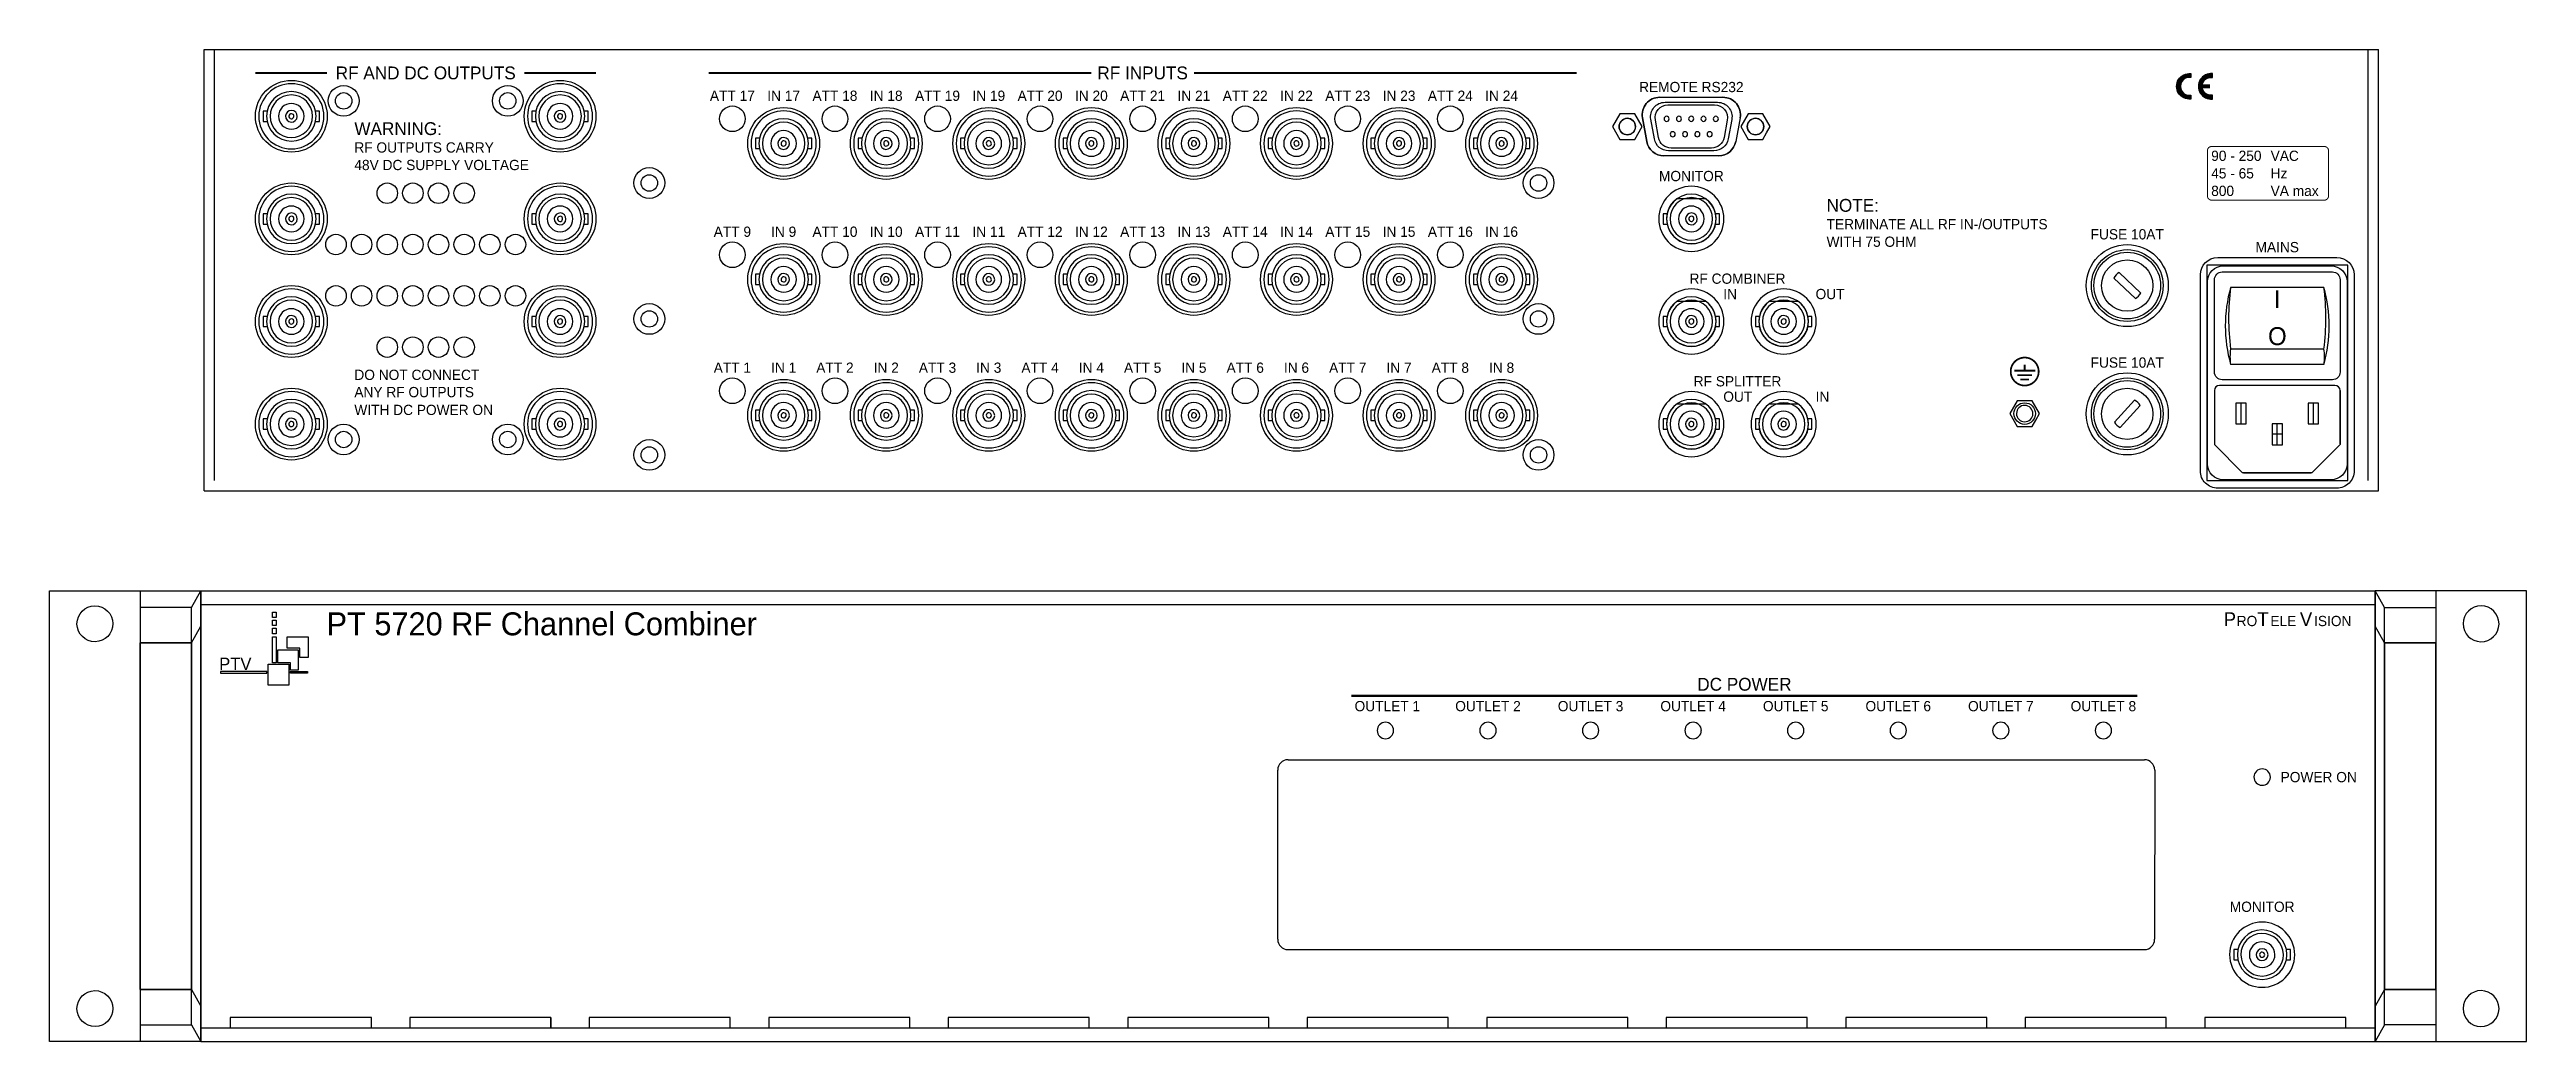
# Model space of a CAD drawing. Extents: x 13 to 496, y 72 to 265.
import ezdxf
from ezdxf.enums import TextEntityAlignment as Align

# ---------------------------------------------------------------- set-up
doc = ezdxf.new("R2010")
doc.units = 0
for name, color, linetype in [('115-1BLUE', 5, 'CONTINUOUS'), ('115-1GREEN', 3, 'CONTINUOUS'), ('115-1RED', 1, 'CONTINUOUS'), ('115-1T', 7, 'CONTINUOUS'), ('KOMPONENT', 10, 'CONTINUOUS')]:
    doc.layers.add(name, color=color, linetype=linetype)

# ---------------------------------------------------------------- blocks, each defined once
blk = doc.blocks.new('60')
at = {"layer": 'KOMPONENT', "color": 0}
for p, q in [((1.443411031432561, -2.499994975517467), (2.886786704406575, 5.024482533144692e-06)), ((23.55665968548442, 2.500005024482533), (22.11328401251035, 5.024482533144692e-06)), ((22.11328401251035, 5.024482533144692e-06), (23.55665968548442, -2.499994975517467)), ((23.55665968548442, -2.499994975517467), (26.44341103143256, -2.499994975517467)), ((26.44341103143256, -2.499994975517467), (27.16313031693198, -1.253404605845191))]:
    blk.add_line(p, q, dxfattribs=at)
for points in [[(12.48977228153871, 5.700005024482522), (18.66363012243335, 5.700005024482522, -0.4688453271497682), (22.00694255846736, 1.681731658518601), (21.15627199212088, -2.918268341481422, -0.3616137540369309), (17.81295955608687, -5.699994975517484), (7.143038738286805, -5.699994975517455, -0.3630148289364383), (3.796704425363771, -2.901698113413431), (2.969580122919638, 1.698301886586563, -0.4673354665998768), (6.315914435842615, 5.700005024482522)], [(6.315914435842615, 5.700005024482522), (12.48977227913798, 5.700005024482522, -0.4688453271497682)], [(12.48876536660754, 4.725005024482499), (17.60656857874227, 4.725005024482527, -0.4688453271497682), (20.37799862440204, 1.394067892170312), (19.67283749703591, -2.419090002566548, -0.3616137540369309), (16.90140745137614, -4.72499497551749), (8.056604668199725, -4.724994975517461, -0.3630148289364383), (5.282669645645115, -2.405354155615441), (4.59702713177694, 1.407803739121391, -0.4673354665998768), (7.370962154331551, 4.725005024482527)], [(12.48822318289928, 4.200005024482522), (17.03738159367782, 4.200005024482522, -0.4688453271497682), (19.50087496759761, 1.239172017982796), (18.87406507660552, -2.150301666227747, -0.3616137540369309), (16.41057170268567, -4.199994975517484), (8.548524784306721, -4.199994975517455, -0.3630148289364383), (6.082804764258128, -2.138092024493446), (5.473344751930881, 1.251381659717083, -0.4673354665998768), (7.939064771979417, 4.200005024482522)], [(7.370962154331551, 4.725005024482527), (12.48876536653688, 4.725005024482527, -0.4688453271497682)], [(7.939064771979417, 4.200005024482522), (12.48822318282868, 4.200005024482522, -0.4688453271497682)]]:
    blk.add_lwpolyline(points, format="xyb", dxfattribs=at)
for points in [[(2.886786704406575, 5.024482533144692e-06), (1.443411031432561, 2.500005024482533), (-1.443340314515581, 2.500005024482533), (-2.886715987489652, 5.024482533144692e-06), (-1.443340314515581, -2.499994975517467), (1.443411031432561, -2.499994975517467)], [(27.16313031693198, -1.253404605845191), (27.88678670440663, 5.024482533144692e-06), (26.44341103143256, 2.500005024482533), (23.55665968548442, 2.500005024482533)]]:
    blk.add_lwpolyline(points, dxfattribs=at)
for centre, radius, start, end in [((3.535845849000907e-05, 5.024482533144692e-06), 1.6, 0.6992522961741189, 0.6443296992210837), ((7.665934477682129, 1.500005024482533), 0.5, 0.1639637130469114, 359.1426431083837), ((10.06593447768216, 1.500005024482533), 0.5, 0.1639637130469114, 359.1426431083837), ((12.4659344776822, 1.500005024482533), 0.5, 0.1639637130469114, 359.1426431083837), ((12.46593447768214, 1.500005024482533), 0.5, 0.1639637130469114, 359.1426431083837), ((14.86593447768223, 1.500005024482533), 0.5, 0.1639637130469114, 359.1426431083837), ((14.86593447768212, 1.500005024482533), 0.5, 0.1639637130469114, 359.1426431083837), ((17.26593447768221, 1.500005024482533), 0.5, 0.1639637130469114, 359.1426431083837), ((17.26593447768209, 1.500005024482533), 0.5, 0.1639637130469114, 359.1426431083837), ((25.00003535845849, 5.024482533144692e-06), 1.6, 0.6992522961741189, 0.6443296992216789), ((8.865934477682117, -1.499994975517467), 0.5, 0.1639637130469114, 359.1426431083837), ((11.26593447768221, -1.499994975517467), 0.5, 0.1639637130469114, 359.1426431083837), ((11.26593447768209, -1.499994975517467), 0.5, 0.1639637130469114, 359.1426431083837), ((13.66593447768219, -1.499994975517467), 0.5, 0.1639637130469114, 359.1426431083837), ((13.66593447768213, -1.499994975517467), 0.5, 0.1639637130469114, 359.1426431083837), ((16.06593447768216, -1.499994975517467), 0.5, 0.1639637130469114, 359.1426431083837), ((16.06593447768216, -1.499994975517467), 0.5, 0.1639637130469114, 359.1426431083837), ((25.00003535845849, 5.024482533144692e-06), 1.6, 356.4422562830071, 357.6700996115354)]:
    blk.add_arc(centre, radius, start, end, dxfattribs=at)
blk = doc.blocks.new('48')
at = {"layer": 'KOMPONENT', "color": 0, "linetype": 'CONTINUOUS'}
for points in [[(-4.720215152225961, 1.000006246482741), (-5.499979458958052, 1.000006246482741), (-5.499979458958052, -0.9999937535172592)], [(4.720256234309858, -0.9999937535172592), (5.500020541041948, -0.9999937535172592), (5.500020541041948, 1.000006246482741), (4.720256234309858, 1.000006246482741)], [(-5.499979458958052, -0.9999937535172592), (-4.720215152225961, -0.9999937535172592)]]:
    blk.add_lwpolyline(points, dxfattribs=at)
at = {"layer": 'KOMPONENT', "color": 0}
blk.add_arc((2.054104194826323e-05, 6.246482740834836e-06), 6.349999999999994, 359.9999999999999, 359.9874635696701, dxfattribs=at)
at = {"layer": 'KOMPONENT', "color": 0, "linetype": 'CONTINUOUS'}
for radius, start, end in [(4.825, 0.05126037464670877, 0.0324289403692283), (4.15, 0.05959790825942011, 0.03692057173904992), (2.5, 0.09893255903123403, 0.06316830215698585), (1.15, 357.4853922605758, 357.3277282792721), (0.5, 353.8139221144983, 353.2876226028122)]:
    blk.add_arc((2.054104194826323e-05, 6.246482740834836e-06), radius, start, end, dxfattribs=at)
blk = doc.blocks.new('22')
at = {"layer": 'KOMPONENT', "color": 0}
for p, q in [((11.79999999999998, 43.90000000000001), (-2.842170943040401e-14, 43.90000000000001)), ((2.842170943040401e-14, -43.90000000000003), (-2.842170943040401e-14, 43.90000000000001)), ((-2.842170943040401e-14, 43.90000000000001), (2.842170943040401e-14, -43.90000000000003)), ((11.79999999999998, 43.90000000000001), (11.80000000000004, -43.90000000000003)), ((29.49999999999997, 43.90000000000001), (11.79999999999998, 43.90000000000001)), ((29.49999999999991, -43.90000000000003), (29.49999999999997, 43.90000000000001)), ((1.799999999999983, 40.65000000000001), (11.79999999999998, 40.65000000000001)), ((1.80000000000004, -40.65000000000003), (1.799999999999983, 40.65000000000001)), ((11.79999999999998, 40.65000000000001), (11.80000000000004, -40.65000000000003)), ((1.799999999999983, 33.80000000000004), (11.79999999999998, 33.80000000000004)), ((1.80000000000004, -33.80000000000004), (1.799999999999983, 33.80000000000004)), ((11.79999999999998, 33.80000000000004), (11.80000000000004, -33.80000000000004)), ((11.80000000000004, -33.80000000000004), (1.80000000000004, -33.80000000000004)), ((11.80000000000004, -40.65000000000003), (1.80000000000004, -40.65000000000003)), ((-8.526512829121202e-14, -43.90000000000003), (11.79999999999993, -43.90000000000003)), ((11.79999999999993, -43.90000000000003), (29.49999999999991, -43.90000000000003))]:
    blk.add_line(p, q, dxfattribs=at)
for points in [[(1.799999999999983, 40.65000000000001), (-2.842170943040401e-14, 43.90000000000001)], [(1.799999999999983, 33.80000000000004), (-2.842170943040401e-14, 37.05000000000004)], [(1.80000000000004, -33.8000000000001), (2.842170943040401e-14, -37.0500000000001)], [(1.80000000000004, -40.65000000000003), (2.842170943040401e-14, -43.90000000000003)]]:
    blk.add_lwpolyline(points, dxfattribs=at)
blk.add_lwpolyline([(1.80000000000004, -33.8000000000001), (11.79999999999999, -33.8000000000001), (11.79999999999999, 33.80000000000004), (1.80000000000004, 33.80000000000004)], close=True, dxfattribs=at)
for centre in [(20.64999999999995, 37.50000000000009), (20.64999999999989, -37.5)]:
    blk.add_arc(centre, 3.5, 2.175946667623126e-13, 359.0977788384699, dxfattribs=at)

msp = doc.modelspace()

# ---------------------------------------------------------------- linework, layer by layer
at = {"layer": '115-1BLUE', "color": 0, "linetype": 'CONTINUOUS'}
msp.add_lwpolyline([(59.43549733119946, 150.4760531431623), (63.52002399786613, 150.4760531431623), (63.52002399786613, 146.4133764764956), (61.89971066453281, 146.4133764764956), (61.89971066453281, 148.2312631431623), (59.4350506645328, 148.2312631431623), (59.43549733119946, 150.4760531431623)], close=True, dxfattribs=at)
at = {"layer": '115-1GREEN', "color": 0, "linetype": 'CONTINUOUS'}
msp.add_lwpolyline([(57.6038706645328, 147.9298731431623), (61.59993399786612, 147.9298731431623), (61.59993399786612, 143.9718264764956), (60.05847733119948, 143.9718264764956), (60.05847733119948, 145.4010531431623), (57.60345066453279, 145.4010531431623), (57.6038706645328, 147.9298731431623)], close=True, dxfattribs=at)
at = {"layer": '115-1RED', "color": 0, "linetype": 'CONTINUOUS'}
msp.add_lwpolyline([(55.74272733119947, 145.0982564764956), (59.75782066453281, 145.0982564764956), (59.75782066453281, 141.045109809829), (55.74272733119947, 141.045109809829), (55.74272733119947, 145.0982564764956)], close=True, dxfattribs=at)
at = {"layer": '115-1T', "color": 0}
for points, const_width in [([(53.25242054104194, 260.3610168538847), (67.2236777566914, 260.3610168538847)], 0.4), ([(105.6808757508052, 260.3610168538847), (119.6524205410419, 260.3610168538846)], 0.4), ([(141.6433119975771, 260.3610168538846), (216.2522356716673, 260.3610168538846)], 0.4), ([(310.8615290845067, 260.3610168538846), (236.2526054104165, 260.3610168538846)], 0.4), ([(432.49318530765, 257.7423517193766), (434.36818530765, 257.7423517193766)], 0.7500000000000002), ([(398.2524698755052, 202.3261725015568), (398.2524698755052, 203.524547870743)], 0.340859882388008), ([(396.2073105811771, 202.3261725015568), (400.2976291698333, 202.3261725015568)], 0.340859882388008), ([(396.7960098740575, 201.4740227955868), (399.7089298769529, 201.4740227955868)], 0.340859882388008), ([(397.3943064223505, 200.6218730896168), (399.11063332866, 200.6218730896168)], 0.340859882388008), ([(266.9671455298785, 138.9602832125623), (420.2270354266668, 138.9602832125623)], 0.4)]:
    msp.add_lwpolyline(points, dxfattribs=dict(at, const_width=const_width))
for points, const_width in [([(430.58068530765, 259.8567000232282, 1.105541596785134), (430.58068530765, 255.6280034155251, 1.105541596785134)], 0.76), ([(434.83068530765, 259.8567000232282, 1.105541596785134), (434.83068530765, 255.6280034155251, 1.105541596785134)], 0.76), ([(457.4974462833615, 245.215807273475), (457.4974462833615, 236.3678366957091, -0.4142135623730951), (456.6974462833615, 235.5678366957091), (434.6887959359738, 235.5678366957091, -0.4142135623730963), (433.8887959359738, 236.3678366957091), (433.8887959359738, 245.215807273475, -0.4142135623730944), (434.6887959359739, 246.015807273475), (456.6974462833615, 246.015807273475, -0.4142135623730951), (457.4974462833615, 245.215807273475)], 0.2), ([(400.9793489346093, 202.1582526929934, 738.7061684084106), (400.9793089575521, 202.1434870706969, 738.7061684084106)], 0.340859882388008)]:
    msp.add_lwpolyline(points, format="xyb", dxfattribs=dict(at, const_width=const_width))
for points in [[(430.61818530765, 255.2548831266101, -1.105541596785134), (430.61818530765, 260.2298203121432), (430.61818530765, 259.4744025269455, 1.154700538379252), (430.61818530765, 256.0103009118078)], [(434.86818530765, 256.0103009118078, -1.154700538379253), (434.86818530765, 259.4744025269455), (434.86818530765, 260.2298203121432, 1.105541596785134), (434.86818530765, 255.2548831266101)]]:
    msp.add_lwpolyline(points, format="xyb", close=True, dxfattribs=at)
at = {"layer": '115-1T', "color": 0, "linetype": 'CONTINUOUS'}
for points in [[(56.59805733119946, 155.2849364764957), (57.29535399786614, 155.2849364764957), (57.29535399786614, 154.245329809829), (56.59805733119946, 154.245329809829), (56.59805733119946, 155.2849364764957)], [(56.59805733119946, 153.702549809829), (57.30212399786614, 153.702549809829), (57.30212399786614, 152.694019809829), (56.59805733119946, 152.694019809829), (56.59805733119946, 153.702549809829)], [(56.59805733119946, 152.113639809829), (57.30212399786614, 152.113639809829), (57.30212399786614, 151.067049809829), (56.59805733119946, 151.067049809829), (56.59805733119946, 152.113639809829)], [(56.59805733119946, 150.4760531431623), (57.30212399786614, 150.4760531431623), (57.30212399786614, 145.399949809829), (56.59805733119946, 145.399949809829), (56.59805733119946, 150.4760531431623)], [(55.43994733119947, 143.6682964764956), (46.42940733119946, 143.6682964764956), (46.42940733119946, 143.3501864764956), (55.43994733119947, 143.3501864764956)], [(60.05203399786615, 143.6682964764956), (63.42027399786614, 143.6682964764956), (63.42027399786614, 143.3501864764956), (60.05615399786614, 143.3501864764956)]]:
    msp.add_lwpolyline(points, close=True, dxfattribs=at)
at = {"layer": 'KOMPONENT', "color": 0}
for p, q in [((43.25242054104194, 264.9111062464828), (467.252420541042, 264.9111062464828)), ((43.25242054104194, 178.9111062464828), (43.25242054104194, 264.9111062464828)), ((45.25242054104194, 180.9111062464828), (45.25242054104194, 264.9111062464828)), ((465.252420541042, 180.9111062464828), (465.252420541042, 264.9111062464828)), ((467.252420541042, 178.9111062464828), (467.252420541042, 264.9111062464828)), ((323.7263369725889, 251.6079864160446), (324.5534612750329, 247.0079864160447)), ((327.0726712855118, 255.6096895539406), (339.4203869721026, 255.6096895539406)), ((342.7636994081366, 251.5914161879766), (341.9130288417902, 246.9914161879767)), ((338.5697164057561, 244.2096895539406), (327.899795587956, 244.2096895539406)), ((330.4381710851479, 235.8624062464827), (336.066669996936, 235.8624062464827)), ((461.2524205410419, 222.9124062464828), (433.7524205410419, 222.9124062464828)), ((433.7524205410419, 222.9124062464828), (433.7524205410419, 180.9124062464828)), ((461.2524205410419, 180.9124062464828), (461.2524205410419, 222.9124062464828)), ((330.4381710851479, 215.8624062464827), (336.066669996936, 215.8624062464827)), ((348.4381710851479, 215.8624062464827), (354.066669996936, 215.8624062464827)), ((456.6024205410419, 203.5515008966885), (438.4024205410419, 203.5515008966885)), ((435.252420541042, 198.4432704440136), (435.2524205410421, 188.0584967814621)), ((458.7441900883672, 199.4515008966885), (436.2606509937169, 199.4515008966886)), ((458.7441900883672, 199.4515008966885), (436.2606509937169, 199.4515008966885)), ((459.7524205410421, 198.4432704440136), (459.7524205410421, 187.9124062464827)), ((459.7524205410421, 188.0584967814621), (459.7524205410421, 198.4432704440136)), ((330.4381710851479, 195.8624062464827), (336.066669996936, 195.8624062464827)), ((348.4381710851479, 195.8624062464827), (354.066669996936, 195.8624062464827)), ((396.8090942025327, 196.4635365975593), (395.3657185295586, 193.9635365975593)), ((395.3657185295586, 193.9635365975593), (396.8090942025327, 191.4635365975593)), ((441.4530378249926, 195.9731058349601), (439.4365769196428, 195.9731058349601)), ((439.4365769196428, 195.9731058349601), (439.4365769196428, 191.9401840242605)), ((441.4530378249926, 191.9401840242605), (441.4530378249926, 195.9731058349601)), ((455.5682641624412, 195.9731058349601), (453.5518032570914, 195.9731058349601)), ((453.5518032570914, 195.9731058349601), (453.5518032570914, 191.9401840242605)), ((455.5682641624412, 191.9401840242605), (455.5682641624412, 195.9731058349601)), ((396.8090942025327, 191.4635365975593), (399.6958455484809, 191.4635365975593)), ((399.6958455484809, 191.4635365975593), (400.4155648339803, 192.7101269672316)), ((439.4365769196428, 191.9401840242605), (441.4530378249926, 191.9401840242605)), ((448.5106509937169, 191.9401840242605), (446.4941900883671, 191.9401840242605)), ((446.4941900883671, 191.9401840242605), (446.4941900883671, 187.9072622135609)), ((448.5106509937169, 189.9237231189107), (446.4941900883671, 189.9237231189107)), ((448.5106509937169, 187.9072622135609), (448.5106509937169, 191.9401840242605)), ((453.5518032570914, 191.9401840242605), (455.5682641624412, 191.9401840242605)), ((440.752420541042, 182.4124062464827), (435.252420541042, 187.9124062464827)), ((446.4941900883671, 187.9072622135609), (448.5106509937169, 187.9072622135609)), ((459.7524205410421, 187.9124062464827), (454.2524205410421, 182.4124062464827)), ((43.25242054104189, 178.9124062464828), (467.252420541042, 178.9124062464828)), ((433.7524205410419, 180.9124062464828), (461.2524205410419, 180.9124062464828)), ((454.2524205410421, 182.4124062464827), (440.752420541042, 182.4124062464827)), ((440.8985110760215, 182.4124062464828), (454.1063300060627, 182.4124062464827)), ((254.5970904782726, 126.5000000573353), (421.5970904782727, 126.5000000573353)), ((252.5970904782726, 91.50000005733534), (252.5970904782726, 124.5000000573353)), ((423.5970904782727, 124.5000000573353), (423.5970904782725, 91.50000005733534)), ((254.5970904782726, 89.50000005733534), (421.5970904782725, 89.50000005733534))]:
    msp.add_line(p, q, dxfattribs=at)
at = {"layer": 'KOMPONENT', "color": 0, "linetype": 'CONTINUOUS'}
for p, q in [((42.59709047827259, 159.4000000573353), (466.5970904782726, 159.4000000573353)), ((42.59709047827259, 156.7500000573353), (466.5970904782726, 156.7500000573353)), ((42.59709047827259, 156.7500000573353), (42.59709047827259, 74.25000005733534)), ((466.5970904782726, 74.25000005733534), (466.5970904782726, 156.7500000573353)), ((42.59709047827259, 76.25000005733534), (42.59709047827259, 74.25000005733534)), ((42.59709047827259, 74.25000005733534), (466.5970904782726, 74.25000005733534)), ((42.59709047827259, 74.25000005733534), (48.34709047827259, 74.25000005733534)), ((75.84709047827263, 74.25000005733534), (83.34709047827263, 74.25000005733534)), ((110.8470904782726, 76.25000005733534), (83.34709047827263, 76.25000005733534)), ((83.34709047827263, 76.25000005733534), (83.34709047827263, 74.25000005733534)), ((110.8470904782726, 76.25000005733534), (110.8470904782726, 74.25000005733534)), ((110.8470904782726, 74.25000005733534), (118.3470904782726, 74.25000005733534)), ((145.8470904782727, 74.25000005733534), (153.3470904782727, 74.25000005733534)), ((180.8470904782727, 74.25000005733534), (188.3470904782727, 74.25000005733534)), ((215.8470904782727, 74.25000005733534), (223.3470904782727, 74.25000005733534)), ((250.8470904782726, 74.25000005733534), (258.3470904782726, 74.25000005733534)), ((285.8470904782726, 74.25000005733534), (293.3470904782726, 74.25000005733534)), ((320.8470904782726, 74.25000005733534), (328.3470904782726, 74.25000005733534)), ((355.8470904782726, 74.25000005733534), (363.3470904782726, 74.25000005733534)), ((390.8470904782726, 74.25000005733534), (398.3470904782726, 74.25000005733534)), ((425.8470904782726, 74.25000005733534), (433.3470904782726, 74.25000005733534)), ((460.8470904782726, 74.25000005733534), (466.5970904782726, 74.25000005733534)), ((42.59709047827259, 71.60000005733531), (466.5970904782726, 71.60000005733531))]:
    msp.add_line(p, q, dxfattribs=at)
at = {"layer": 'KOMPONENT', "color": 0}
msp.add_lwpolyline([(432.502420541042, 182.8124062464828), (432.5024205410419, 221.0124062464828, -0.4142135623730949), (435.9024205410419, 224.4124062464828), (459.1024205410419, 224.4124062464828, -0.4142135623730951), (462.5024205410419, 221.0124062464828), (462.5024205410419, 182.8124062464828, -0.4142135623730955), (459.1024205410419, 179.4124062464828), (435.902420541042, 179.4124062464828, -0.4142135623730951)], format="xyb", close=True, dxfattribs=at)
for points in [[(433.9024205410419, 207.9641222764761), (433.9024205410419, 219.6624062464827, -0.4142135623730951), (437.0024205410419, 222.7624062464827), (458.0024205410419, 222.7624062464828, -0.4142135623730947), (461.1024205410419, 219.6624062464828)], [(461.1024205410419, 219.6624062464828), (461.1024205410419, 184.1624062464827, -0.414213562373096), (458.0024205410419, 181.0624062464827), (437.0024205410419, 181.0624062464828, -0.4142135623730938), (433.9024205410419, 184.1624062464828), (433.9024205410419, 207.9641104300529, -0.4142135623730951)], [(435.2524205410421, 207.9641222764761), (435.252420541042, 220.0624062464827, -0.414213562373094), (436.752420541042, 221.5624062464827), (458.2524205410422, 221.5624062464828, -0.4142135623730963), (459.7524205410422, 220.0624062464828)], [(459.7524205410422, 220.0624062464828), (459.7524205410421, 202.0515008966885, -0.4142135623730951), (458.2524205410421, 200.5515008966885), (436.752420541042, 200.5515008966885, -0.4142135623730953), (435.252420541042, 202.0515008966885), (435.2524205410421, 207.9641104300529, -0.414213562373094)], [(456.602420541042, 203.5515008966885, 0.1382580488379127), (456.6024205410419, 218.5624062464827), (438.4024205410419, 218.5624062464827, 0.1382580488379129), (438.4024205410419, 203.5515008966885, 0.1382580488379129)], [(438.4024205410419, 218.5624062464827, 0.06383759686683735), (438.4024205410419, 206.5515008966885, 0.0820087707482954), (438.4024205410419, 203.5515008966885)]]:
    msp.add_lwpolyline(points, format="xyb", dxfattribs=at)
for points in [[(415.6301688680333, 220.3697312491514), (419.8413663217561, 216.3677547367568)], [(416.6634747603277, 221.4570577562087), (420.8746722140506, 217.4550812438142)], [(456.6024205410419, 206.5515008966885), (438.4024205410419, 206.5515008966885)], [(435.252420541042, 198.4432704440136), (435.252420541042, 187.9124062464827)], [(400.4155648339803, 192.7101269672316), (401.1392212214549, 193.9635365975593), (399.6958455484809, 196.4635365975593), (396.8090942025327, 196.4635365975593)], [(419.6654917088294, 196.5587678761109), (415.7348189542789, 192.2809399580392)], [(420.770022127805, 195.5438725349265), (416.8393493732544, 191.2660446168548)], [(440.4448073723178, 191.9401840242605), (440.4448073723178, 195.9731058349601)], [(454.5600337097663, 191.9401840242605), (454.5600337097663, 195.9731058349601)], [(455.5600337097663, 191.9401840242605), (455.5600337097663, 195.9731058349601)], [(455.5600337097663, 191.9401840242605), (455.5600337097663, 195.9731058349601)], [(447.5024205410421, 187.9072622135609), (447.5024205410421, 191.9401840242605)]]:
    msp.add_lwpolyline(points, dxfattribs=at)
at = {"layer": 'KOMPONENT', "color": 0, "linetype": 'CONTINUOUS'}
for points in [[(439.8368547850046, 89.50000005733534), (439.0570904782725, 89.50000005733534), (439.0570904782725, 87.50000005733534)], [(439.0570904782725, 87.50000005733534), (439.8368547850046, 87.50000005733534)], [(449.2773261715404, 87.50000005733534), (450.0570904782725, 87.50000005733534), (450.0570904782725, 89.50000005733534), (449.2773261715404, 89.50000005733534)], [(75.84709047827263, 74.25000005733534), (75.84709047827263, 76.25000005733534), (48.34709047827259, 76.25000005733534), (48.34709047827259, 74.25000005733534)], [(110.8470904782726, 74.25000005733534), (110.8470904782726, 76.25000005733534), (83.34709047827263, 76.25000005733534), (83.34709047827263, 74.25000005733534)], [(145.8470904782727, 74.25000005733534), (145.8470904782727, 76.25000005733534), (118.3470904782726, 76.25000005733534), (118.3470904782726, 74.25000005733534)], [(180.8470904782727, 74.25000005733534), (180.8470904782727, 76.25000005733534), (153.3470904782727, 76.25000005733534), (153.3470904782727, 74.25000005733534)], [(215.8470904782727, 74.25000005733534), (215.8470904782727, 76.25000005733534), (188.3470904782727, 76.25000005733534), (188.3470904782727, 74.25000005733534)], [(250.8470904782726, 74.25000005733534), (250.8470904782726, 76.25000005733534), (223.3470904782727, 76.25000005733534), (223.3470904782727, 74.25000005733534)], [(285.8470904782726, 74.25000005733534), (285.8470904782726, 76.25000005733534), (258.3470904782726, 76.25000005733534), (258.3470904782726, 74.25000005733534)], [(320.8470904782726, 74.25000005733534), (320.8470904782726, 76.25000005733534), (293.3470904782726, 76.25000005733534), (293.3470904782726, 74.25000005733534)], [(355.8470904782726, 74.25000005733534), (355.8470904782726, 76.25000005733534), (328.3470904782726, 76.25000005733534), (328.3470904782726, 74.25000005733534)], [(390.8470904782726, 74.25000005733534), (390.8470904782726, 76.25000005733534), (363.3470904782726, 76.25000005733534), (363.3470904782726, 74.25000005733534)], [(425.8470904782726, 74.25000005733534), (425.8470904782726, 76.25000005733534), (398.3470904782726, 76.25000005733534), (398.3470904782726, 74.25000005733534)], [(460.8470904782726, 74.25000005733534), (460.8470904782726, 76.25000005733534), (433.3470904782726, 76.25000005733534), (433.3470904782726, 74.25000005733534)]]:
    msp.add_lwpolyline(points, dxfattribs=at)
at = {"layer": 'KOMPONENT', "color": 0}
for centre, radius in [((60.25242054104194, 251.9124062464828), 7), ((70.45242054104193, 254.9124062464828), 3), ((70.45242054104193, 254.9124062464828), 1.6), ((102.4524205410419, 254.9124062464828), 3), ((102.4524205410419, 254.9124062464828), 1.6), ((112.6524205410419, 251.9124062464828), 7), ((146.2524205410419, 251.4124062464828), 2.5), ((156.2524205410419, 246.6124062464827), 7), ((166.2524205410419, 251.4124062464828), 2.5), ((176.2524205410419, 246.6124062464827), 7), ((186.2524205410419, 251.4124062464828), 2.5), ((196.2524205410419, 246.6124062464827), 7), ((206.2524205410419, 251.4124062464828), 2.5), ((206.2524205410419, 251.4124062464828), 2.5), ((216.2524205410419, 246.6124062464827), 7), ((216.2524205410419, 246.6124062464827), 7), ((226.2524205410419, 251.4124062464828), 2.5), ((226.2524205410419, 251.4124062464828), 2.5), ((226.2524205410419, 251.4124062464828), 2.5), ((236.2524205410419, 246.6124062464827), 7), ((236.2524205410419, 246.6124062464827), 7), ((236.2524205410419, 246.6124062464827), 7), ((246.2524205410419, 251.4124062464828), 2.5), ((246.2524205410419, 251.4124062464828), 2.5), ((246.2524205410419, 251.4124062464828), 2.5), ((246.2524205410419, 251.4124062464828), 2.5), ((256.2524205410419, 246.6124062464827), 7), ((256.2524205410419, 246.6124062464827), 7), ((256.2524205410419, 246.6124062464827), 7), ((256.2524205410419, 246.6124062464827), 7), ((266.2524205410419, 251.4124062464828), 2.5), ((276.2524205410419, 246.6124062464827), 7), ((286.2524205410419, 251.4124062464828), 2.5), ((296.2524205410419, 246.6124062464827), 7), ((320.7567922081276, 249.9096895539406), 1.6), ((345.7567922081276, 249.9096895539406), 1.6), ((130.052420541042, 238.9124062464828), 3), ((303.452420541042, 238.9124062464828), 3), ((60.25242054104194, 231.9124062464828), 7), ((78.95242054104193, 236.9124062464828), 2), ((83.95242054104193, 236.9124062464828), 2), ((88.95242054104193, 236.9124062464828), 2), ((93.95242054104193, 236.9124062464828), 2), ((112.6524205410419, 231.9124062464828), 7), ((130.052420541042, 238.9124062464828), 1.6), ((303.452420541042, 238.9124062464828), 1.6), ((68.95242054104193, 226.9124062464828), 2), ((73.95242054104193, 226.9124062464828), 2), ((78.95242054104193, 226.9124062464828), 2), ((83.95242054104193, 226.9124062464828), 2), ((88.95242054104193, 226.9124062464828), 2), ((93.95242054104193, 226.9124062464828), 2), ((98.95242054104193, 226.9124062464828), 2), ((103.9524205410419, 226.9124062464828), 2), ((146.2524205410419, 224.9124062464828), 2.5), ((156.2524205410419, 220.1124062464827), 7), ((166.2524205410419, 224.9124062464828), 2.5), ((176.2524205410419, 220.1124062464827), 7), ((186.2524205410419, 224.9124062464828), 2.5), ((196.2524205410419, 220.1124062464827), 7), ((206.2524205410419, 224.9124062464828), 2.5), ((206.2524205410419, 224.9124062464828), 2.5), ((216.2524205410419, 220.1124062464827), 7), ((216.2524205410419, 220.1124062464827), 7), ((226.2524205410419, 224.9124062464828), 2.5), ((226.2524205410419, 224.9124062464828), 2.5), ((226.2524205410419, 224.9124062464828), 2.5), ((236.2524205410419, 220.1124062464827), 7), ((236.2524205410419, 220.1124062464827), 7), ((236.2524205410419, 220.1124062464827), 7), ((246.2524205410419, 224.9124062464828), 2.5), ((246.2524205410419, 224.9124062464828), 2.5), ((246.2524205410419, 224.9124062464828), 2.5), ((246.2524205410419, 224.9124062464828), 2.5), ((256.2524205410419, 220.1124062464827), 7), ((256.2524205410419, 220.1124062464827), 7), ((256.2524205410419, 220.1124062464827), 7), ((256.2524205410419, 220.1124062464827), 7), ((266.2524205410419, 224.9124062464828), 2.5), ((276.2524205410419, 220.1124062464827), 7), ((286.2524205410419, 224.9124062464828), 2.5), ((296.2524205410419, 220.1124062464827), 7), ((418.2524205410419, 218.9124062464828), 8), ((418.2524205410419, 218.9124062464828), 7), ((418.2524205410419, 218.9124062464828), 6.5), ((418.2524205410419, 218.9124062464828), 5), ((60.25242054104194, 211.9124062464828), 7), ((68.95242054104193, 216.9124062464828), 2), ((73.95242054104193, 216.9124062464828), 2), ((78.95242054104193, 216.9124062464828), 2), ((83.95242054104193, 216.9124062464828), 2), ((88.95242054104193, 216.9124062464828), 2), ((93.95242054104193, 216.9124062464828), 2), ((98.95242054104193, 216.9124062464828), 2), ((103.9524205410419, 216.9124062464828), 2), ((112.6524205410419, 211.9124062464828), 7), ((130.052420541042, 212.4124062464828), 3), ((130.052420541042, 212.4124062464828), 1.6), ((303.452420541042, 212.4124062464828), 3), ((303.452420541042, 212.4124062464828), 1.6), ((78.95242054104193, 206.9124062464828), 2), ((83.95242054104193, 206.9124062464828), 2), ((88.95242054104193, 206.9124062464828), 2), ((93.95242054104193, 206.9124062464828), 2), ((60.25242054104194, 191.9124062464828), 7), ((112.6524205410419, 191.9124062464828), 7), ((146.2524205410419, 198.4124062464828), 2.5), ((156.2524205410419, 193.6124062464827), 7), ((166.2524205410419, 198.4124062464828), 2.5), ((176.2524205410419, 193.6124062464827), 7), ((186.2524205410419, 198.4124062464828), 2.5), ((196.2524205410419, 193.6124062464827), 7), ((206.2524205410419, 198.4124062464828), 2.5), ((206.2524205410419, 198.4124062464828), 2.5), ((216.2524205410419, 193.6124062464827), 7), ((216.2524205410419, 193.6124062464827), 7), ((226.2524205410419, 198.4124062464828), 2.5), ((226.2524205410419, 198.4124062464828), 2.5), ((226.2524205410419, 198.4124062464828), 2.5), ((236.2524205410419, 193.6124062464827), 7), ((236.2524205410419, 193.6124062464827), 7), ((236.2524205410419, 193.6124062464827), 7), ((246.2524205410419, 198.4124062464828), 2.5), ((246.2524205410419, 198.4124062464828), 2.5), ((246.2524205410419, 198.4124062464828), 2.5), ((246.2524205410419, 198.4124062464828), 2.5), ((256.2524205410419, 193.6124062464827), 7), ((256.2524205410419, 193.6124062464827), 7), ((256.2524205410419, 193.6124062464827), 7), ((256.2524205410419, 193.6124062464827), 7), ((266.2524205410419, 198.4124062464828), 2.5), ((276.2524205410419, 193.6124062464827), 7), ((286.2524205410419, 198.4124062464828), 2.5), ((296.2524205410419, 193.6124062464827), 7), ((418.2524205410419, 193.9124062464828), 8), ((418.2524205410419, 193.9124062464828), 7), ((418.2524205410419, 193.9124062464828), 6.5), ((418.2524205410419, 193.9124062464828), 5), ((398.2524698755068, 193.9635365975593), 2.1), ((70.45242054104193, 188.9124062464828), 3), ((70.45242054104193, 188.9124062464828), 1.6), ((102.4524205410419, 188.9124062464828), 3), ((102.4524205410419, 188.9124062464828), 1.6), ((130.052420541042, 185.9124062464828), 3), ((303.452420541042, 185.9124062464828), 3), ((130.052420541042, 185.9124062464828), 1.6), ((303.452420541042, 185.9124062464828), 1.6)]:
    msp.add_circle(centre, radius, dxfattribs=at)
for centre, radius, start, end in [((327.0726712855118, 252.2096895539406), 3.4, 90, 190.1934083361197), ((339.4203869721026, 252.2096895539406), 3.4, 349.5227494139651, 90), ((327.899795587956, 247.6096895539406), 3.4, 190.1934083361197, 270), ((338.5697164057561, 247.6096895539406), 3.4, 270, 349.5227494139651), ((333.2524205410419, 231.9124062464828), 4.85, 125.4686642810985, 54.53133571890153), ((418.2524205410419, 218.9124062464828), 3, 121.9817147863162, 150.9367391581763), ((418.2524205410419, 218.9124062464828), 3, 301.9817147863163, 330.9367391581763), ((409.7571497691908, 212.5569535715856), 47.22864443871408, 352.6946631531499, 7.305336846850227), ((333.2524205410419, 211.9124062464828), 4.85, 125.4686642810985, 54.53133571890153), ((351.2524205410419, 211.9124062464828), 4.85, 125.4686642810985, 54.53133571890153), ((447.5185638468999, 205.0515008966885), 9.206869850264514, 350.6234699645799, 9.37653003542007), ((436.2606509937169, 198.4432704440136), 1.008230452674897, 90, 180), ((458.7441900883672, 198.4432704440136), 1.008230452674897, 0, 90), ((333.2524205410419, 191.9124062464828), 4.85, 125.4686642810985, 54.53133571890153), ((351.2524205410419, 191.9124062464828), 4.85, 125.4686642810985, 54.53133571890153), ((398.2524698755068, 193.9635365975593), 1.6, 359.2656807046956, 359.2255531994052), ((418.2524205410419, 193.9124062464828), 3, 32.94420650597577, 61.89923087783582), ((418.2524205410419, 193.9124062464828), 3, 212.9442065059758, 241.8992308778358), ((254.5970904782726, 124.5000000573353), 2, 90, 180), ((421.5970904782727, 124.5000000573353), 2, 359.9999999999999, 90), ((444.5570904782725, 88.50000005733534), 6.349999999999994, 359.9999999999999, 359.5350080315859), ((254.5970904782726, 91.50000005733534), 2, 180, 270), ((421.5970904782725, 91.50000005733534), 2, 270, 359.9999999999998)]:
    msp.add_arc(centre, radius, start, end, dxfattribs=at)
at = {"layer": 'KOMPONENT', "color": 0, "linetype": 'CONTINUOUS'}
for centre, radius, start, end in [((273.5970904782726, 132.2000000573353), 1.6, 359.999999999999, 359.9998920936134), ((293.5970904782726, 132.2000000573353), 1.6, 359.999999999999, 359.9998920936134), ((313.5970904782726, 132.2000000573353), 1.6, 359.999999999999, 359.9998920936134), ((333.5970904782726, 132.2000000573353), 1.6, 359.999999999999, 359.9998920936134), ((353.5970904782726, 132.2000000573353), 1.6, 359.999999999999, 359.9998920936134), ((373.5970904782726, 132.2000000573353), 1.6, 359.999999999999, 359.9998920936134), ((393.5970904782726, 132.2000000573353), 1.6, 359.999999999999, 359.9998920936134), ((413.5970904782726, 132.2000000573353), 1.6, 359.999999999999, 359.9998920936134), ((444.5570904782726, 123.1200000573353), 1.6, 0.5060194218777972, 357.0371143407239), ((444.5570904782725, 88.50000005733534), 4.825, 0.6869197408564491, 0.0324289403692283), ((444.5570904782725, 88.50000005733534), 4.15, 0.7990769768988681, 0.03692057173904992), ((444.5570904782725, 88.50000005733534), 2.5, 1.337871618387725, 0.06316830215698585), ((444.5570904782725, 88.50000005733534), 1.15, 0.1394026661163869, 357.3277282792721), ((444.5570904782725, 88.50000005733534), 0.5, 0.3515122272528254, 353.2876226028122)]:
    msp.add_arc(centre, radius, start, end, dxfattribs=at)

# ---------------------------------------------------------------- block references
at = {"layer": 'KOMPONENT', "color": 0}
for name, p in [('48', (60.25239999999999, 251.9124)), ('48', (112.6524, 251.9124)), ('48', (156.2522972947903, 246.6124062464827)), ('48', (156.2523178358322, 246.6124062464827)), ('48', (156.2523383768741, 246.6124062464827)), ('48', (156.2523589179161, 246.6124062464827)), ('48', (156.252379458958, 246.6124062464827)), ('48', (156.2524, 246.6124062464827)), ('48', (156.2524205410419, 246.6124062464827)), ('48', (176.2522767537493, 246.6124062464827)), ('48', (196.2522562127083, 246.6124062464827)), ('48', (216.2522356716673, 246.6124062464827)), ('48', (236.2522151306264, 246.6124062464827)), ('48', (256.2521945895854, 246.6124062464827)), ('48', (276.2521740485444, 246.6124062464827)), ('48', (296.2524, 246.6124)), ('60', (320.7567922081276, 249.9096895539406)), ('48', (60.25239999999999, 231.9124)), ('48', (112.6524, 231.9124)), ('48', (333.2521740485444, 231.9124062464828)), ('48', (156.2522972947903, 220.1124)), ('48', (156.2523178358322, 220.1124)), ('48', (156.2523383768741, 220.1124)), ('48', (156.2523589179161, 220.1124)), ('48', (156.252379458958, 220.1124)), ('48', (156.2524, 220.1124)), ('48', (156.2524205410419, 220.1124)), ('48', (176.2522767537493, 220.1124)), ('48', (196.2522562127083, 220.1124)), ('48', (216.2522356716673, 220.1124)), ('48', (236.2522151306264, 220.1124)), ('48', (256.2521945895854, 220.1124)), ('48', (276.2521740485444, 220.1124)), ('48', (296.2524, 220.1123937535173)), ('48', (60.25239999999999, 211.9124)), ('48', (112.6524, 211.9124)), ('48', (333.2524, 211.9124)), ('48', (351.2524, 211.9124)), ('48', (60.2522767537483, 191.9124)), ('48', (112.6522767537483, 191.9124)), ('48', (156.2522972947903, 193.6123937535173)), ('48', (156.2523178358322, 193.6123937535173)), ('48', (156.2523383768741, 193.6123937535173)), ('48', (156.2523589179161, 193.6123937535173)), ('48', (156.252379458958, 193.6123937535173)), ('48', (156.2524, 193.6123937535173)), ('48', (156.2524205410419, 193.6123937535173)), ('48', (176.2522767537493, 193.6123937535173)), ('48', (196.2522562127083, 193.6123937535173)), ('48', (216.2522356716673, 193.6123937535173)), ('48', (236.2522151306264, 193.6123937535173)), ('48', (256.2521945895854, 193.6123937535173)), ('48', (276.2521740485444, 193.6123937535173)), ('48', (296.2524, 193.6123875070345)), ('48', (333.2524, 191.9124)), ('48', (351.2521740485444, 191.9124062464828)), ('22', (466.5970904782726, 115.5000000573353))]:
    msp.add_blockref(name, p, dxfattribs=at)
at = {"layer": 'KOMPONENT', "color": 0, "xscale": -1}
msp.add_blockref('22', (42.59709047827248, 115.5000000573353), dxfattribs=at)

# ---------------------------------------------------------------- texts
at = {"layer": '115-1T', "color": 0}
for s, height, p in [('RF AND DC OUTPUTS', 2.5, (86.4522767537483, 259.1110168538846)), ('RF INPUTS', 2.5, (226.252348647395, 259.1110168538846)), ('ATT 17', 2, (146.2524, 254.9110106043519)), ('IN 17', 2, (156.2522972947903, 254.9110106043535)), ('ATT 18', 2, (166.2524, 254.9110106043519)), ('IN 18', 2, (176.2522767537493, 254.9110106043535)), ('ATT 19', 2, (186.2524, 254.9110106043519)), ('IN 19', 2, (196.2522562127083, 254.9110106043535)), ('ATT 20', 2, (206.2524, 254.9110106043519)), ('IN 20', 2, (216.2522356716673, 254.9110106043535)), ('ATT 21', 2, (226.2524, 254.9110106043519)), ('IN 21', 2, (236.2522151306264, 254.9110106043535)), ('ATT 22', 2, (246.2524, 254.9110106043519)), ('IN 22', 2, (256.2521945895854, 254.9110106043535)), ('ATT 23', 2, (266.2524, 254.9110106043519)), ('IN 23', 2, (276.2521740485444, 254.9110106043535)), ('ATT 24', 2, (286.2524, 254.9110106043519)), ('IN 24', 2, (296.2524, 254.9110043578707)), ('REMOTE RS232', 2, (333.2465291288072, 256.6096895539406)), ('MONITOR', 2, (333.2521740485444, 239.2624124929323)), ('ATT 9', 2, (146.2524, 228.4110106043519)), ('IN 9', 2, (156.2524205410419, 228.4110043578707)), ('ATT 10', 2, (166.2524, 228.4110106043519)), ('IN 10', 2, (176.2522767537493, 228.4110043578707)), ('ATT 11', 2, (186.2524, 228.4110106043519)), ('IN 11', 2, (196.2522562127083, 228.4110043578707)), ('ATT 12', 2, (206.2524, 228.4110106043519)), ('IN 12', 2, (216.2522356716673, 228.4110043578707)), ('ATT 13', 2, (226.2524, 228.4110106043519)), ('IN 13', 2, (236.2522151306264, 228.4110043578707)), ('ATT 14', 2, (246.2524, 228.4110106043519)), ('IN 14', 2, (256.2521945895854, 228.4110043578707)), ('ATT 15', 2, (266.2524, 228.4110106043519)), ('IN 15', 2, (276.2521740485444, 228.4110043578707)), ('ATT 16', 2, (286.2524, 228.4110106043519)), ('IN 16', 2, (296.2524, 228.410998111388)), ('FUSE 10AT', 2, (418.2476741218258, 227.9095631332736)), ('MAINS', 2, (447.5024205410446, 225.4102792141506)), ('RF COMBINER', 2, (342.2524, 219.2624062464495)), ('ATT 1', 2, (146.2524, 201.9110106043519)), ('IN 1', 2, (156.2524205410419, 201.910998111388)), ('ATT 2', 2, (166.2524, 201.9110106043519)), ('IN 2', 2, (176.2522767537493, 201.910998111388)), ('ATT 3', 2, (186.2524, 201.9110106043519)), ('IN 3', 2, (196.2522562127083, 201.910998111388)), ('ATT 4', 2, (206.2524, 201.9110106043519)), ('IN 4', 2, (216.2522356716673, 201.910998111388)), ('ATT 5', 2, (226.2524, 201.9110106043519)), ('IN 5', 2, (236.2522151306264, 201.910998111388)), ('ATT 6', 2, (246.2524, 201.9110106043519)), ('IN 6', 2, (256.2521945895854, 201.910998111388)), ('ATT 7', 2, (266.2524, 201.9110106043519)), ('IN 7', 2, (276.2521740485444, 201.910998111388)), ('ATT 8', 2, (286.2524, 201.9110106043519)), ('IN 8', 2, (296.2524, 201.9109918649052)), ('FUSE 10AT', 2, (418.2476741218258, 202.9095631332736)), ('RF SPLITTER', 2, (342.2524, 199.2624062464495)), ('DC POWER', 2.5, (343.5970904782726, 139.9602832125623)), (' OUTLET 1', 2, (273.5970904782725, 135.9499650655689)), ('OUTLET 2', 2, (293.5970904782725, 135.9499650655689)), ('OUTLET 3', 2, (313.5970904782725, 135.9499650655689)), ('OUTLET 4', 2, (333.5970904782725, 135.9499650655689)), ('OUTLET 5', 2, (353.5970904782725, 135.9499650655689)), ('OUTLET 6', 2, (373.5970904782725, 135.9499650655689)), ('OUTLET 7', 2, (393.5970904782725, 135.9499650655689)), ('OUTLET 8', 2, (413.5970904782725, 135.9499650655689)), ('MONITOR', 2, (444.5570904782725, 96.84996506556891))]:
    msp.add_text(s, height=height, dxfattribs=at).set_placement(p, align=Align.CENTER)
for s, height, p in [('WARNING:', 2.5, (72.53640736047845, 248.2497624377992)), ('RF OUTPUTS CARRY', 2, (72.53640736047845, 244.8324396031535)), ('48V DC SUPPLY VOLTAGE', 2, (72.53640736047845, 241.4151167685079)), ('45 - 65 ', 2, (434.6184579489757, 239.789920424064)), ('90 - 250 ', 2, (434.6184579489757, 243.2072432587097)), (' VAC', 2, (445.4679495248544, 243.2072432587097)), (' Hz', 2, (445.4679495248544, 239.789920424064)), ('800', 2, (434.6184579489757, 236.3725975894184)), (' VA max', 2, (445.4679495248544, 236.3725975894184)), ('TERMINATE ALL RF IN-/OUTPUTS', 2, (359.6210346758369, 229.8803373791221)), ('NOTE:', 2.5, (359.6210346758369, 233.2976602137678)), ('WITH 75 OHM', 2, (359.6210346758369, 226.4630145444765)), ('IN', 2, (339.4768738274072, 216.264467180387)), ('OUT', 2, (357.4766478759516, 216.2644734268698)), ('ANY RF OUTPUTS', 2, (72.53640736047845, 197.1546379011283)), ('DO NOT CONNECT', 2, (72.53640736047845, 200.5188675492467)), ('OUT', 2, (339.4768738274072, 196.264467180387)), ('IN', 2, (357.4766478759516, 196.2644734268698)), ('WITH DC POWER ON', 2, (72.53640736047845, 193.6840999631173)), ('PT 5720 RF Channel Combiner', 4.48, (67.1184015244283, 150.7458052051498)), ('P', 2.7, (437.0550080328471, 152.5407481859824)), ('RO', 2, (439.5919437367104, 152.5409098697383)), ('T', 2.7, (443.6244413087956, 152.5408678266204)), ('V', 2.7, (451.9150154573449, 152.5508861656519)), ('ISION', 2, (454.6837232733671, 152.5405112429148)), ('ELE', 2, (446.16454729966, 152.5410708517984)), ('PTV', 2.42, (46.17444670131258, 143.9704128150418)), ('POWER ON', 2, (448.1570904782726, 122.119965065569))]:
    msp.add_text(s, height=height, dxfattribs=at).set_placement(p)
at = {"layer": 'KOMPONENT', "color": 0}
for s, p in [('I', (446.8372132521934, 214.5123598074153)), ('O', (445.7008155313646, 207.3114833373533))]:
    msp.add_text(s, height=3.5, dxfattribs=at).set_placement(p)

doc.saveas('drawing.dxf')
